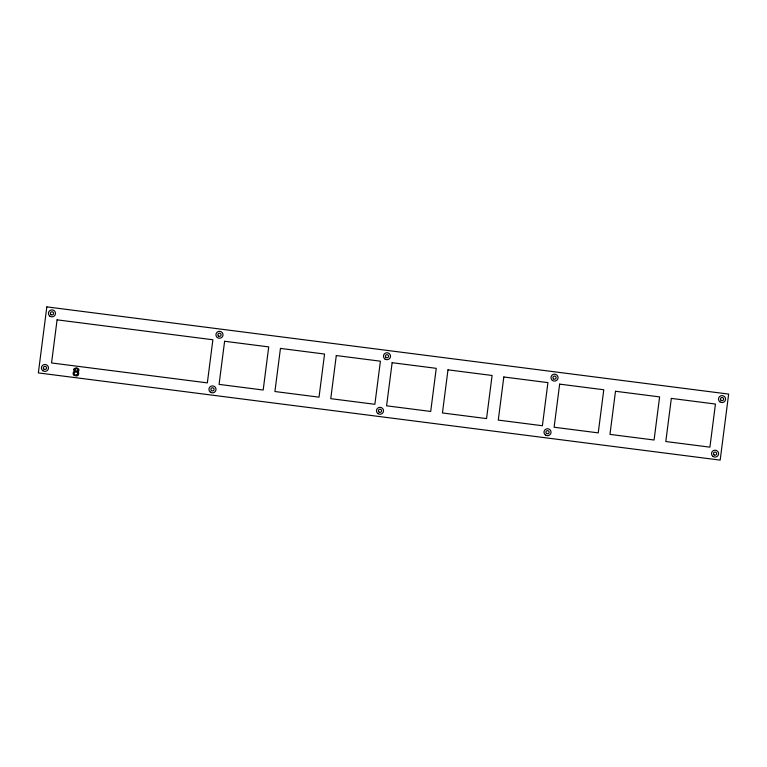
<?xml version="1.0" encoding="UTF-8"?>
<svg xmlns="http://www.w3.org/2000/svg" width="767" height="767" viewBox="0 0 767 767"><rect width="100%" height="100%" fill="white"/><g stroke="black" fill="none" stroke-linecap="round" stroke-linejoin="round"><path stroke-width="1.15" d="M77.016 374.747A1.898 1.86 6.8 0 1 74.581 374.469A1.572 1.534 6.8 0 1 74.869 372.283A1.745 1.707 6.8 0 1 77.256 372.551A1.745 1.707 6.8 0 1 77.151 374.89M77.179 370.806A1.438 1.409 6.8 0 1 75.233 370.643A1.438 1.409 6.8 0 1 75.233 368.735M75.463 368.956A1.582 1.544 6.8 0 1 77.563 369.205A1.256 1.227 6.8 0 1 77.304 370.95M73.853 369.617L73.91 370.279A1.582 1.553 6.8 0 0 74.15 370.768L74.706 371.295A3.48 3.404 6.8 0 0 74.332 371.429L74.016 371.592A1.831 1.793 6.8 0 0 73.699 371.842A1.898 1.86 6.8 0 0 73.354 372.302L73.124 373.855A2.464 2.406 6.8 0 0 73.344 374.545L73.613 374.977A2.272 2.224 6.8 0 0 74.178 375.504L76.681 375.955A2.943 2.876 6.8 0 0 77.659 375.59L77.87 375.456A2.033 1.985 6.8 0 0 78.378 374.9L78.733 373.356A2.023 1.975 6.8 0 0 78.148 372.081L77.572 371.669A2.119 2.071 6.8 0 0 78.224 371.391A1.534 1.496 6.8 0 0 78.704 370.873L78.867 370.413A2.339 2.291 6.8 0 0 78.905 369.799A2.09 2.042 6.8 0 0 78.675 368.994L76.633 367.738L74.246 368.534A1.822 1.783 6.8 0 0 73.9 369.234L73.853 369.617M46.825 306.877L38.35 372.915L720.175 460.123L728.65 394.085L46.825 306.877M57.084 319.839L51.552 362.954L207.349 382.877L212.881 339.762L57.084 319.839M224.606 341.267L219.074 384.382L263.186 390.019L268.718 346.905L224.606 341.267M280.444 348.41L274.912 391.525L319.024 397.162L324.556 354.047L280.444 348.41M336.291 355.552L330.759 398.667L374.871 404.305L380.403 361.19L336.291 355.552M392.129 362.695L386.597 405.81L430.709 411.448L436.241 368.333L392.129 362.695M447.976 369.838L442.444 412.953L486.556 418.59L492.088 375.475L447.976 369.838M503.814 376.981L498.282 420.095L542.394 425.733L547.926 382.618L503.814 376.981M559.651 384.123L554.119 427.238L598.241 432.876L603.773 389.761L559.651 384.123M615.498 391.266L609.966 434.381L654.078 440.018L659.61 396.903L615.498 391.266M671.336 398.399L665.804 441.524L709.916 447.161L715.448 404.046L671.336 398.399M721.085 400.307A1.601 1.572 6.8 0 0 723.645 399.271A1.601 1.572 6.8 0 0 721.431 397.613A1.601 1.572 6.8 0 0 721.085 400.307M714.077 454.889A1.601 1.572 6.8 0 0 716.637 453.843A1.601 1.572 6.8 0 0 714.422 452.194A1.601 1.572 6.8 0 0 714.077 454.889M50.986 314.604A1.601 1.572 6.8 0 0 53.546 313.559A1.601 1.572 6.8 0 0 51.331 311.91A1.601 1.572 6.8 0 0 50.986 314.604M43.978 369.176A1.601 1.572 6.8 0 0 46.538 368.141A1.601 1.572 6.8 0 0 44.323 366.482A1.601 1.572 6.8 0 0 43.978 369.176M386.031 357.46A1.601 1.572 6.8 0 0 388.591 356.415A1.601 1.572 6.8 0 0 386.376 354.766A1.601 1.572 6.8 0 0 386.031 357.46M379.032 412.032A1.601 1.572 6.8 0 0 381.592 410.997A1.601 1.572 6.8 0 0 379.377 409.338A1.601 1.572 6.8 0 0 379.032 412.032M553.553 378.879A1.601 1.572 6.8 0 0 556.113 377.843A1.601 1.572 6.8 0 0 553.899 376.185A1.601 1.572 6.8 0 0 553.553 378.879M546.555 433.46A1.601 1.572 6.8 0 0 549.114 432.415A1.601 1.572 6.8 0 0 546.9 430.766A1.601 1.572 6.8 0 0 546.555 433.46M218.509 336.032A1.601 1.572 6.8 0 0 221.069 334.987A1.601 1.572 6.8 0 0 218.854 333.338A1.601 1.572 6.8 0 0 218.509 336.032M211.51 390.604A1.601 1.572 6.8 0 0 214.07 389.569A1.601 1.572 6.8 0 0 211.855 387.91A1.601 1.572 6.8 0 0 211.51 390.604M49.807 316.109A3.547 3.471 6.8 0 0 55.473 313.808A3.547 3.471 6.8 0 0 50.574 310.156A3.547 3.471 6.8 0 0 49.807 316.109M42.808 370.691A3.547 3.471 6.8 0 0 48.465 368.381A3.547 3.471 6.8 0 0 43.575 364.728A3.547 3.471 6.8 0 0 42.808 370.691M210.331 392.119A3.547 3.471 6.8 0 0 215.997 389.809A3.547 3.471 6.8 0 0 211.098 386.156A3.547 3.471 6.8 0 0 210.331 392.119M217.339 337.538A3.547 3.471 6.8 0 0 222.996 335.237A3.547 3.471 6.8 0 0 218.096 331.584A3.547 3.471 6.8 0 0 217.339 337.538M384.861 358.966A3.547 3.471 6.8 0 0 390.518 356.665A3.547 3.471 6.8 0 0 385.628 353.012A3.547 3.471 6.8 0 0 384.861 358.966M377.853 413.538A3.547 3.471 6.8 0 0 383.519 411.237A3.547 3.471 6.8 0 0 378.62 407.584A3.547 3.471 6.8 0 0 377.853 413.538M545.385 434.966A3.547 3.471 6.8 0 0 551.042 432.665A3.547 3.471 6.8 0 0 546.142 429.012A3.547 3.471 6.8 0 0 545.385 434.966M552.384 380.394A3.547 3.471 6.8 0 0 558.04 378.093A3.547 3.471 6.8 0 0 553.151 374.43A3.547 3.471 6.8 0 0 552.384 380.394M712.907 456.394A3.547 3.471 6.8 0 0 718.564 454.093A3.547 3.471 6.8 0 0 713.674 450.44A3.547 3.471 6.8 0 0 712.907 456.394M719.906 401.822A3.547 3.471 6.8 0 0 725.572 399.511A3.547 3.471 6.8 0 0 720.673 395.858A3.547 3.471 6.8 0 0 719.906 401.822"/></g></svg>
